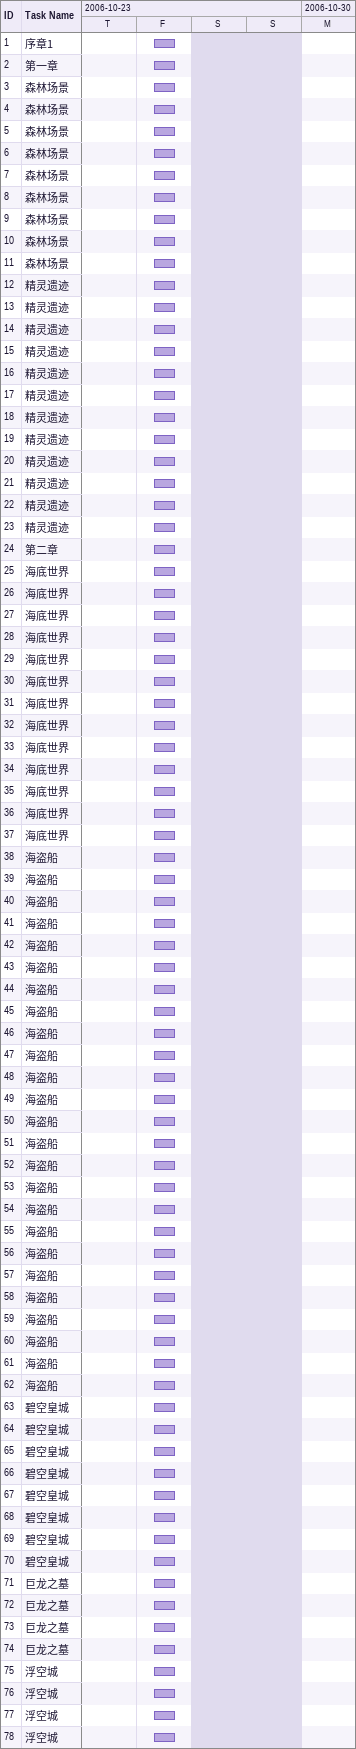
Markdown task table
| ID | Task | Start | Finish |
|---|---|---|---|
| 1 | 序章1 | 2006-10-27 | 2006-10-27 |
| 2 | 第一章 | 2006-10-27 | 2006-10-27 |
| 3 | 森林场景 | 2006-10-27 | 2006-10-27 |
| 4 | 森林场景 | 2006-10-27 | 2006-10-27 |
| 5 | 森林场景 | 2006-10-27 | 2006-10-27 |
| 6 | 森林场景 | 2006-10-27 | 2006-10-27 |
| 7 | 森林场景 | 2006-10-27 | 2006-10-27 |
| 8 | 森林场景 | 2006-10-27 | 2006-10-27 |
| 9 | 森林场景 | 2006-10-27 | 2006-10-27 |
| 10 | 森林场景 | 2006-10-27 | 2006-10-27 |
| 11 | 森林场景 | 2006-10-27 | 2006-10-27 |
| 12 | 精灵遗迹 | 2006-10-27 | 2006-10-27 |
| 13 | 精灵遗迹 | 2006-10-27 | 2006-10-27 |
| 14 | 精灵遗迹 | 2006-10-27 | 2006-10-27 |
| 15 | 精灵遗迹 | 2006-10-27 | 2006-10-27 |
| 16 | 精灵遗迹 | 2006-10-27 | 2006-10-27 |
| 17 | 精灵遗迹 | 2006-10-27 | 2006-10-27 |
| 18 | 精灵遗迹 | 2006-10-27 | 2006-10-27 |
| 19 | 精灵遗迹 | 2006-10-27 | 2006-10-27 |
| 20 | 精灵遗迹 | 2006-10-27 | 2006-10-27 |
| 21 | 精灵遗迹 | 2006-10-27 | 2006-10-27 |
| 22 | 精灵遗迹 | 2006-10-27 | 2006-10-27 |
| 23 | 精灵遗迹 | 2006-10-27 | 2006-10-27 |
| 24 | 第二章 | 2006-10-27 | 2006-10-27 |
| 25 | 海底世界 | 2006-10-27 | 2006-10-27 |
| 26 | 海底世界 | 2006-10-27 | 2006-10-27 |
| 27 | 海底世界 | 2006-10-27 | 2006-10-27 |
| 28 | 海底世界 | 2006-10-27 | 2006-10-27 |
| 29 | 海底世界 | 2006-10-27 | 2006-10-27 |
| 30 | 海底世界 | 2006-10-27 | 2006-10-27 |
| 31 | 海底世界 | 2006-10-27 | 2006-10-27 |
| 32 | 海底世界 | 2006-10-27 | 2006-10-27 |
| 33 | 海底世界 | 2006-10-27 | 2006-10-27 |
| 34 | 海底世界 | 2006-10-27 | 2006-10-27 |
| 35 | 海底世界 | 2006-10-27 | 2006-10-27 |
| 36 | 海底世界 | 2006-10-27 | 2006-10-27 |
| 37 | 海底世界 | 2006-10-27 | 2006-10-27 |
| 38 | 海盗船 | 2006-10-27 | 2006-10-27 |
| 39 | 海盗船 | 2006-10-27 | 2006-10-27 |
| 40 | 海盗船 | 2006-10-27 | 2006-10-27 |
| 41 | 海盗船 | 2006-10-27 | 2006-10-27 |
| 42 | 海盗船 | 2006-10-27 | 2006-10-27 |
| 43 | 海盗船 | 2006-10-27 | 2006-10-27 |
| 44 | 海盗船 | 2006-10-27 | 2006-10-27 |
| 45 | 海盗船 | 2006-10-27 | 2006-10-27 |
| 46 | 海盗船 | 2006-10-27 | 2006-10-27 |
| 47 | 海盗船 | 2006-10-27 | 2006-10-27 |
| 48 | 海盗船 | 2006-10-27 | 2006-10-27 |
| 49 | 海盗船 | 2006-10-27 | 2006-10-27 |
| 50 | 海盗船 | 2006-10-27 | 2006-10-27 |
| 51 | 海盗船 | 2006-10-27 | 2006-10-27 |
| 52 | 海盗船 | 2006-10-27 | 2006-10-27 |
| 53 | 海盗船 | 2006-10-27 | 2006-10-27 |
| 54 | 海盗船 | 2006-10-27 | 2006-10-27 |
| 55 | 海盗船 | 2006-10-27 | 2006-10-27 |
| 56 | 海盗船 | 2006-10-27 | 2006-10-27 |
| 57 | 海盗船 | 2006-10-27 | 2006-10-27 |
| 58 | 海盗船 | 2006-10-27 | 2006-10-27 |
| 59 | 海盗船 | 2006-10-27 | 2006-10-27 |
| 60 | 海盗船 | 2006-10-27 | 2006-10-27 |
| 61 | 海盗船 | 2006-10-27 | 2006-10-27 |
| 62 | 海盗船 | 2006-10-27 | 2006-10-27 |
| 63 | 碧空皇城 | 2006-10-27 | 2006-10-27 |
| 64 | 碧空皇城 | 2006-10-27 | 2006-10-27 |
| 65 | 碧空皇城 | 2006-10-27 | 2006-10-27 |
| 66 | 碧空皇城 | 2006-10-27 | 2006-10-27 |
| 67 | 碧空皇城 | 2006-10-27 | 2006-10-27 |
| 68 | 碧空皇城 | 2006-10-27 | 2006-10-27 |
| 69 | 碧空皇城 | 2006-10-27 | 2006-10-27 |
| 70 | 碧空皇城 | 2006-10-27 | 2006-10-27 |
| 71 | 巨龙之墓 | 2006-10-27 | 2006-10-27 |
| 72 | 巨龙之墓 | 2006-10-27 | 2006-10-27 |
| 73 | 巨龙之墓 | 2006-10-27 | 2006-10-27 |
| 74 | 巨龙之墓 | 2006-10-27 | 2006-10-27 |
| 75 | 浮空城 | 2006-10-27 | 2006-10-27 |
| 76 | 浮空城 | 2006-10-27 | 2006-10-27 |
| 77 | 浮空城 | 2006-10-27 | 2006-10-27 |
| 78 | 浮空城 | 2006-10-27 | 2006-10-27 |
